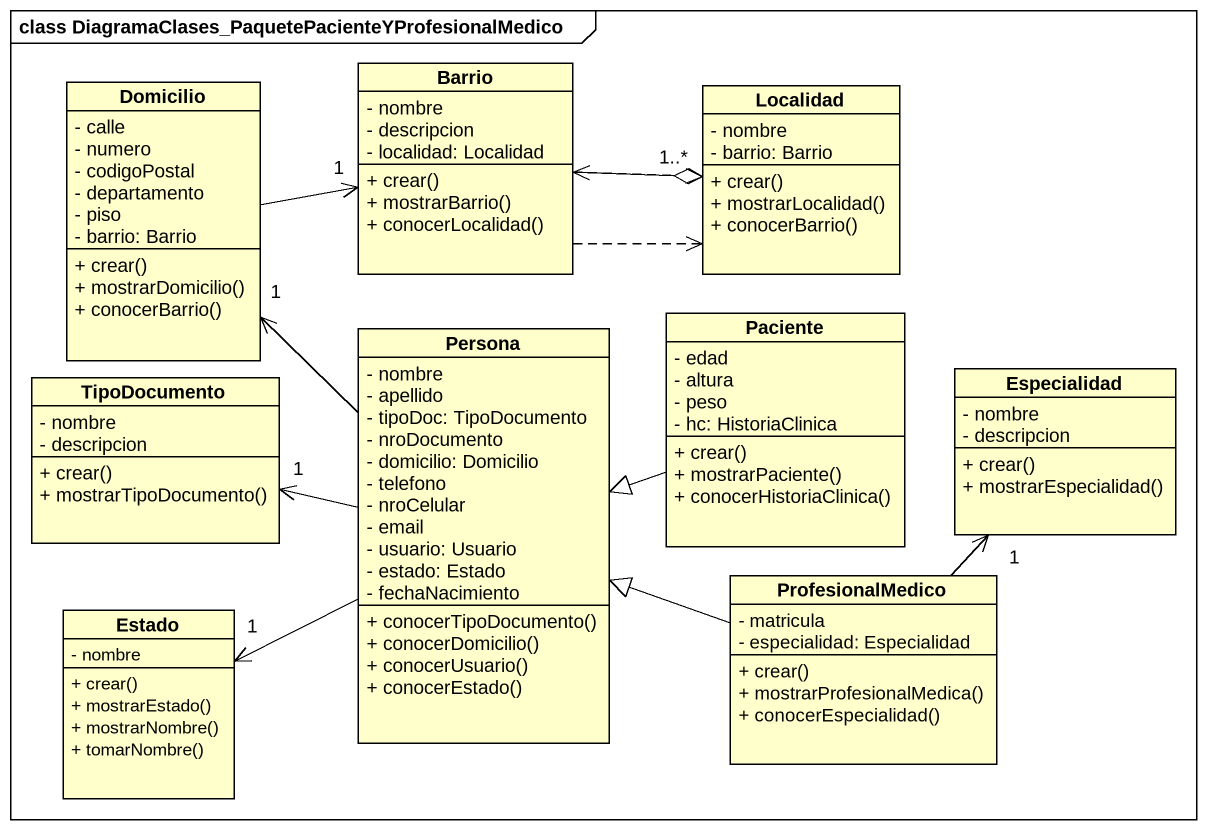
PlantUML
@startuml
mainframe class DiagramaClases_PaquetePacienteYProfesionalMedico
hide circle
hide empty members
skinparam classAttributeIconSize 0
class Domicilio {
  - calle
  - numero
  - codigoPostal
  - departamento
  - piso
  - barrio: Barrio
  + crear()
  + mostrarDomicilio()
  + conocerBarrio()
}
class Barrio {
  - nombre
  - descripcion
  - localidad: Localidad
  + crear()
  + mostrarBarrio()
  + conocerLocalidad()
}
class Localidad {
  - nombre
  - barrio: Barrio
  + crear()
  + mostrarLocalidad()
  + conocerBarrio()
}
class Persona {
  - nombre
  - apellido
  - tipoDoc: TipoDocumento
  - nroDocumento
  - domicilio: Domicilio
  - telefono
  - nroCelular
  - email
  - usuario: Usuario
  - estado: Estado
  - fechaNacimiento
  + conocerTipoDocumento()
  + conocerDomicilio()
  + conocerUsuario()
  + conocerEstado()
}
class Paciente {
  - edad
  - altura
  - peso
  - hc: HistoriaClinica
  + crear()
  + mostrarPaciente()
  + conocerHistoriaClinica()
}
class TipoDocumento {
  - nombre
  - descripcion
  + crear()
  + mostrarTipoDocumento()
}
class Especialidad {
  - nombre
  - descripcion
  + crear()
  + mostrarEspecialidad()
}
class ProfesionalMedico {
  - matricula
  - especialidad: Especialidad
  + crear()
  + mostrarProfesionalMedica()
  + conocerEspecialidad()
}
class Estado {
  - nombre
  + crear()
  + mostrarEstado()
  + mostrarNombre()
  + tomarNombre()
}
Domicilio -right-> "1" Barrio
Barrio <-right-o "1..*" Localidad
Barrio .right.> Localidad
Barrio .right.> Localidad
Persona -up-> "1" Domicilio
Persona -left-> "1" TipoDocumento
Persona -left-> "1" Estado
Paciente -left-|> Persona
ProfesionalMedico -left-|> Persona
ProfesionalMedico -up-> "1" Especialidad
@enduml
